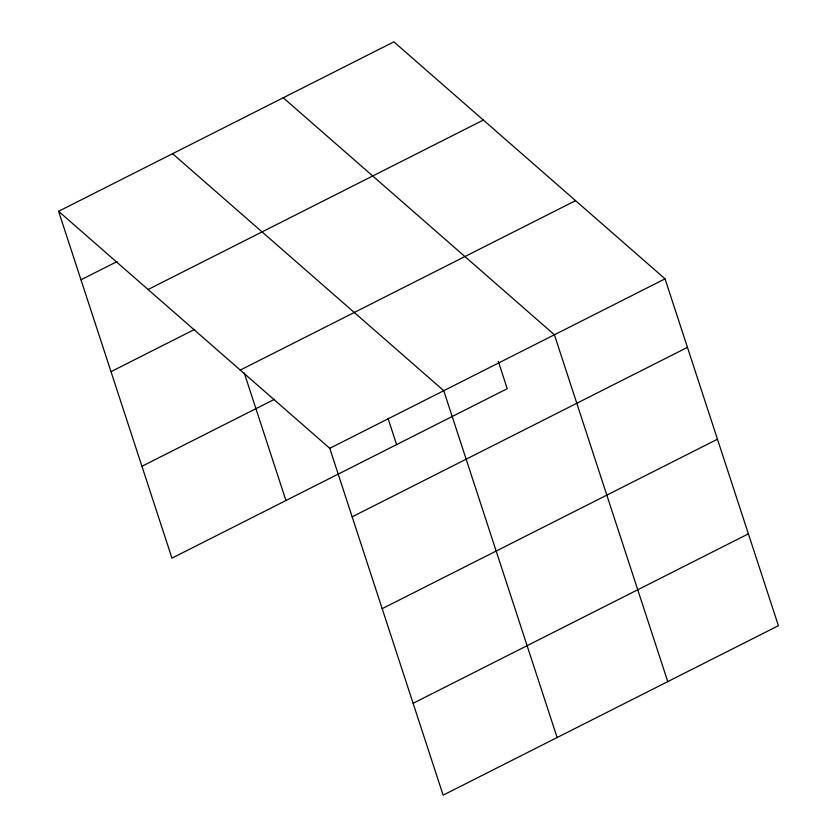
<?xml version="1.0" encoding="UTF-8"?>
<svg xmlns="http://www.w3.org/2000/svg" width="837" height="837" viewBox="0 0 837 837"><rect width="100%" height="100%" fill="white"/><g stroke="black" fill="none" stroke-linecap="round" stroke-linejoin="round"><path stroke-width="1.26" d="M58.59 211.301L393.871 41.85L665.049 278.857L778.41 625.699L443.129 795.15L329.768 448.308L58.59 211.301L171.951 558.143L507.232 388.692L498.308 361.385M80.98 279.809L117.044 261.583M148.076 289.518L483.357 120.057M110.997 371.659L194.749 329.328M240.271 370.09L575.563 200.639M141.934 466.293L274.567 399.259M329.768 448.308L665.049 278.857M352.157 516.816L687.439 347.365M382.174 608.666L717.466 439.216M413.112 703.3L748.393 533.849M283.23 97.772L554.408 334.769L667.769 681.621M172.579 153.684L443.756 390.691L557.128 737.533M388.075 418.552L396.592 444.614M244.278 373.04L285.951 500.536"/></g></svg>
